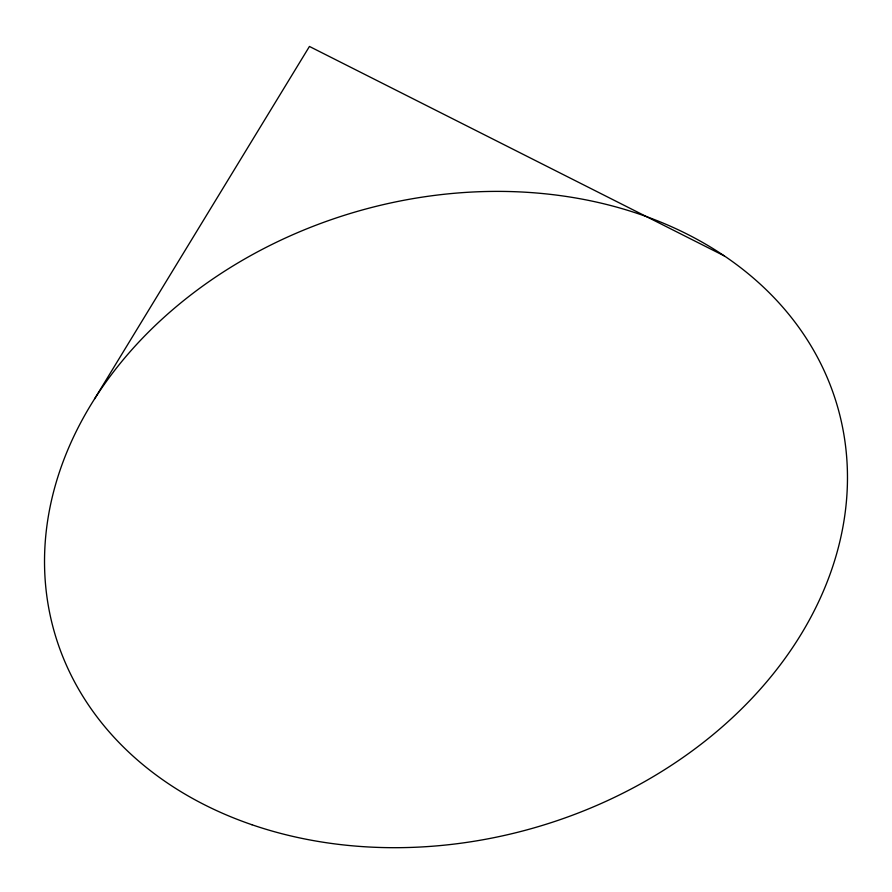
<?xml version="1.0" encoding="UTF-8"?>
<svg xmlns="http://www.w3.org/2000/svg" width="892" height="892" viewBox="0 0 892 892"><rect width="100%" height="100%" fill="white"/><g stroke="black" fill="none" stroke-linecap="round" stroke-linejoin="round"><path stroke-width="1.34" d="M94.53 398.969L309.446 46.451L724.393 255.948M251.957 824.743A407.488 320.663 -16.1 0 0 847.4 471.366A407.488 320.663 -16.1 0 0 238.643 262.516A407.488 320.663 -16.1 0 0 251.957 824.743"/></g></svg>
